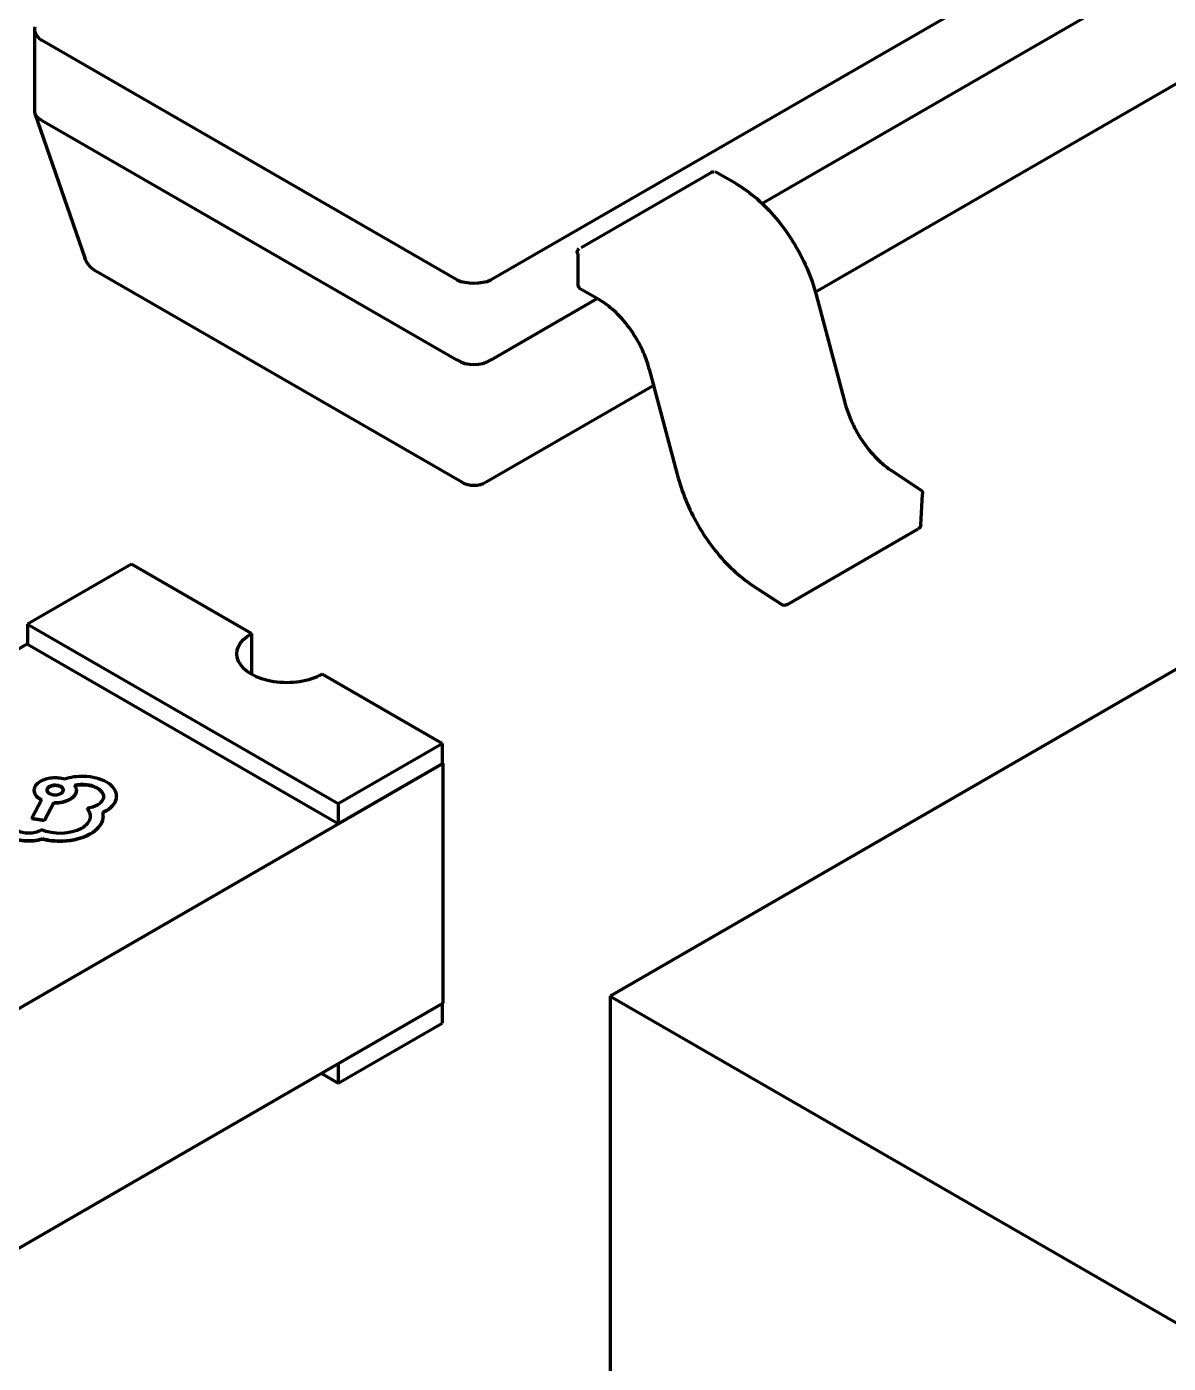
# Model space of a CAD drawing. Header units: millimetres. Extents: x 0 to 1189, y 0 to 841.
# Drawn here: x 658.178 to 660.511, y 244.476 to 247.208 of the extents above; entities that cross this region are included whole.
import ezdxf

# ---------------------------------------------------------------- set-up
doc = ezdxf.new("R2010")
doc.units = ezdxf.units.MM
doc.header["$LTSCALE"] = 0.75
doc.layers.add('Visible', color=7, linetype='Continuous', lineweight=70)

msp = doc.modelspace()

# ---------------------------------------------------------------- linework, layer by layer
at = {"layer": 'Visible', "extrusion": (0, 0.816497, 0.57735)}
for p, q in [((661.107, 247.8343), (659.1271, 246.6912)), ((659.6804, 246.8473), (660.6869, 247.4284)), ((660.8025, 247.2505), (659.7897, 246.6658)), ((658.1932, 247.2031), (658.1932, 247.0366)), ((659.0564, 246.6912), (658.2079, 247.1811)), ((658.1941, 247.0312), (658.2964, 246.7361)), ((658.2079, 247.0178), (659.0564, 246.5279)), ((659.5796, 246.9117), (659.3109, 246.7565)), ((659.627, 246.8877), (659.5846, 246.9121)), ((659.3039, 246.7443), (659.3039, 246.679)), ((659.0667, 246.2772), (658.3186, 246.7091)), ((659.3483, 246.6499), (659.3059, 246.6744)), ((659.1271, 246.5279), (659.3434, 246.6528)), ((659.7912, 246.6606), (659.8505, 246.4379)), ((659.45, 246.5086), (659.5094, 246.286)), ((659.459, 246.4748), (659.1167, 246.2772)), ((661.4916, 246.452), (659.3703, 245.2272)), ((659.9448, 246.3012), (660.0043, 246.2621)), ((660.0049, 246.1902), (660.0088, 246.2531)), ((659.7312, 246.027), (659.9999, 246.1822)), ((658.3915, 246.1098), (658.1794, 245.9873)), ((658.6369, 245.9681), (658.3915, 246.1098)), ((659.6612, 246.0665), (659.7207, 246.0273)), ((658.1794, 245.9873), (658.1794, 245.9465)), ((658.1794, 245.9873), (658.8143, 245.6207)), ((658.6369, 245.9681), (658.6369, 245.8848)), ((658.1794, 245.9473), (657.4376, 245.5191)), ((658.1794, 245.9465), (658.8143, 245.5799)), ((659.0265, 245.7432), (658.7811, 245.8848)), ((658.8143, 245.6207), (659.0265, 245.7432)), ((659.0265, 245.7432), (659.0265, 245.7024)), ((657.8258, 245.0083), (659.0279, 245.7024)), ((658.8143, 245.5799), (659.0265, 245.7024)), ((659.0279, 245.7024), (659.0265, 245.7032)), ((659.0279, 245.7024), (659.0279, 245.2125)), ((658.1923, 245.6479), (658.1923, 245.6471)), ((658.2792, 245.6478), (658.2792, 245.6469)), ((658.3611, 245.6357), (658.3611, 245.6349)), ((658.208, 245.6284), (658.1878, 245.5905)), ((658.205, 245.6302), (658.208, 245.6284)), ((658.205, 245.6294), (658.2077, 245.6278)), ((658.2136, 245.5866), (658.2332, 245.6228)), ((658.2136, 245.5858), (658.2332, 245.6219)), ((658.2332, 245.6228), (658.2332, 245.6219)), ((658.301, 245.6105), (658.301, 245.6097)), ((658.8143, 245.6207), (658.8143, 245.5799)), ((658.1878, 245.5905), (658.2136, 245.5866)), ((658.1878, 245.5905), (658.1878, 245.5897)), ((658.1878, 245.5897), (658.2136, 245.5858)), ((658.2136, 245.5866), (658.2136, 245.5858)), ((658.3339, 245.5948), (658.3339, 245.594)), ((658.208, 245.5672), (658.2056, 245.5657)), ((658.2096, 245.5489), (658.2096, 245.5481)), ((658.2504, 245.5445), (658.2504, 245.5437)), ((659.3703, 245.2272), (661.4916, 244.0025)), ((659.3703, 245.2272), (659.3703, 244.4312)), ((657.8258, 244.5184), (659.0279, 245.2125)), ((659.0265, 245.2116), (659.0265, 245.1716)), ((658.8143, 245.0492), (659.0265, 245.1716)), ((658.8143, 245.0892), (658.8143, 245.0492)), ((658.7797, 245.0692), (658.8143, 245.0492))]:
    msp.add_line(p, q, dxfattribs=at)
at = {"layer": 'Visible', "extrusion": (-1e-16, 0, -1)}
for centre, radius, start, end in [((-659.5796, 246.9035), 0.00816, 60, 105), ((-659.3109, 246.7484), 0.00816, 330, 60), ((-659.7262, 246.0357), 0.01, 240, 303.3487)]:
    msp.add_arc(centre, radius, start, end, dxfattribs=at)
at = {"layer": 'Visible', "extrusion": (-1e-16, 1e-16, -1)}
msp.add_arc((-658.3436, 246.7524), 0.05, 300, 340.8934, dxfattribs=at)
at = {"layer": 'Visible', "extrusion": (1e-16, -1e-16, -1)}
for centre, radius, start, end in [((-659.3109, 246.683), 0.00816, 285, 330), ((-659.0917, 246.3205), 0.05, 240, 300)]:
    msp.add_arc(centre, radius, start, end, dxfattribs=at)
at = {"layer": 'Visible', "extrusion": (-2e-16, 0, -1)}
for centre, start, end in [((-659.9988, 246.2537), 123.3487, 183.5907), ((-659.9949, 246.1908), 183.5907, 240)]:
    msp.add_arc(centre, 0.01, start, end, dxfattribs=at)
at = {"layer": 'Visible'}
for centre, major_axis, ratio, start_param, end_param in [((658.2432, 247.1975), (-0.0498, 0.0084), 0.566552, -0.095063, 0.861225), ((658.2432, 247.4056), (0.0329, 0.2254), 0.166901, 3.056082, 3.075318), ((658.2432, 247.0423), (0.0498, 0.0084), 0.566552, 3.04653, 3.812693), ((659.0917, 246.9157), (0.0329, 0.2254), 0.166901, 3.075318, 3.094553), ((659.0917, 246.7076), (0.05, 0), 0.464102, 3.946226, 5.478552), ((659.0917, 246.5524), (-0.05, 0), 0.690599, 0.804634, 2.336959), ((658.3523, 245.4909), (-0.1232, 0.166), 0.666753, -0.480705, -0.210765), ((658.2814, 245.6386), (-0.0797, 0.0042), 0.553213, 2.436238, 3.170829), ((658.2814, 245.6378), (-0.0797, 0.0042), 0.553213, 2.436238, 3.170829), ((658.2368, 245.6484), (0.0431, 0.0004), 0.596631, 4.624669, 5.472477), ((658.2368, 245.6476), (0.0431, 0.0004), 0.596631, 4.624669, 5.472477), ((658.193, 245.6152), (-0.1408, 0.0239), 0.491604, 2.605857, 3.08584), ((658.193, 245.6144), (-0.1408, 0.0239), 0.491604, 2.605857, 3.08584), ((658.2383, 245.5969), (-0.0944, 0.0042), 0.554388, 1.724304, 2.427073), ((658.2383, 245.596), (-0.0944, 0.0042), 0.554388, 1.724304, 2.427073), ((658.2567, 245.5883), (0.0861, 0.0072), 0.502352, 4.091509, 4.596571), ((658.2567, 245.5875), (0.0861, 0.0072), 0.502352, 4.091509, 4.596571)]:
    msp.add_ellipse(centre, major_axis=major_axis, ratio=ratio, start_param=start_param, end_param=end_param, dxfattribs=at)
at = {"layer": 'Visible', "extrusion": (-2e-16, -4e-16, -1)}
msp.add_ellipse((658.709, 245.9265), major_axis=(0.102, 0), ratio=0.57735, start_param=0.785398, end_param=3.926991, dxfattribs=at)
at = {"layer": 'Visible', "extrusion": (-3e-16, 1e-16, -1)}
msp.add_ellipse((658.3008, 245.6229), major_axis=(0.0293, 0.005), ratio=0.413003, start_param=0.840225, end_param=1.634144, dxfattribs=at)
at = {"layer": 'Visible', "extrusion": (3.9618e-12, 4.3653e-12, -1)}
msp.add_open_spline([(659.627, 246.8877), (659.6415, 246.8793), (659.6558, 246.869), (659.6835, 246.8451), (659.6968, 246.8314), (659.7219, 246.8016), (659.7336, 246.7854), (659.7546, 246.7514), (659.764, 246.7335), (659.7798, 246.6973), (659.7863, 246.6788), (659.7912, 246.6606)], degree=3, knots=[4.712389, 4.712389, 4.712389, 4.712389, 4.956735, 4.956735, 5.201081, 5.201081, 5.445427, 5.445427, 5.689773, 5.689773, 5.934119, 5.934119, 5.934119, 5.934119], dxfattribs=at)
at = {"layer": 'Visible', "extrusion": (4.57728e-08, -9.40472e-08, -1)}
msp.add_rational_spline([(659.1264, 246.6908), (659.1266, 246.691), (659.1269, 246.6911), (659.1271, 246.6912)], [1, 0.999969166489, 0.999969166489, 1], degree=3, dxfattribs=at)
at = {"layer": 'Visible', "extrusion": (-1.15549e-11, -5.9008e-12, -1)}
msp.add_open_spline([(659.45, 246.5086), (659.4461, 246.5232), (659.4404, 246.5383), (659.4264, 246.567), (659.418, 246.581), (659.3993, 246.6063), (659.3888, 246.618), (659.3684, 246.6367), (659.3583, 246.6442), (659.3483, 246.6499)], degree=3, knots=[0, 0, 0, 0, 0.00485037, 0.00485037, 0.00962567, 0.00962567, 0.01441885, 0.01441885, 0.01872825, 0.01872825, 0.01872825, 0.01872825], dxfattribs=at)
at = {"layer": 'Visible', "extrusion": (3.62542e-08, -5.71481e-08, 1)}
msp.add_rational_spline([(659.1271, 246.5279), (659.1269, 246.5278), (659.1266, 246.5276), (659.1264, 246.5275)], [1, 0.999969166489, 0.999969166489, 1], degree=3, dxfattribs=at)
at = {"layer": 'Visible'}
for points, knots in [([(659.8505, 246.4379), (659.8544, 246.4233), (659.8601, 246.4082), (659.8741, 246.3796), (659.8826, 246.3656), (659.9012, 246.3402), (659.9117, 246.3285), (659.9298, 246.3121), (659.9373, 246.3062), (659.9448, 246.3012)], [0, 0, 0, 0, 0.00485037, 0.00485037, 0.00962567, 0.00962567, 0.01441885, 0.01441885, 0.01766807, 0.01766807, 0.01766807, 0.01766807]), ([(659.5094, 246.286), (659.514, 246.2688), (659.52, 246.2514), (659.5346, 246.2171), (659.5432, 246.2003), (659.5625, 246.1678), (659.5733, 246.1523), (659.5963, 246.1234), (659.6087, 246.11), (659.6343, 246.086), (659.6476, 246.0754), (659.6612, 246.0665)], [3.490659, 3.490659, 3.490659, 3.490659, 3.721042, 3.721042, 3.951425, 3.951425, 4.181809, 4.181809, 4.412192, 4.412192, 4.642576, 4.642576, 4.642576, 4.642576]), ([(658.205, 245.6656), (658.201, 245.6633), (658.1978, 245.6606), (658.1934, 245.6545), (658.1923, 245.6512), (658.1923, 245.6446), (658.1934, 245.6413), (658.1978, 245.6352), (658.201, 245.6325), (658.205, 245.6302)], [-0.006848873, -0.006848873, -0.006848873, -0.006848873, -0.00515254, -0.00515254, -0.003424437, -0.003424437, -0.001696333, -0.001696333, 0, 0, 0, 0]), ([(658.255, 245.6704), (658.2509, 245.6716), (658.2466, 245.6724), (658.2377, 245.6732), (658.2332, 245.6731), (658.2244, 245.6723), (658.2201, 245.6715), (658.212, 245.6691), (658.2082, 245.6675), (658.205, 245.6656)], [-0.005437297, -0.005437297, -0.005437297, -0.005437297, -0.004076188, -0.004076188, -0.002731773, -0.002731773, -0.001389531, -0.001389531, 0, 0, 0, 0]), ([(658.3405, 245.6642), (658.3344, 245.6677), (658.3272, 245.6706), (658.3114, 245.6746), (658.3029, 245.6758), (658.2942, 245.6761)], [-0.005196384, -0.005196384, -0.005196384, -0.005196384, -0.002597592, -0.002597592, 0, 0, 0, 0]), ([(658.1923, 245.6471), (658.1923, 245.6438), (658.1934, 245.6405), (658.1978, 245.6344), (658.201, 245.6317), (658.205, 245.6294)], [-0.003424437, -0.003424437, -0.003424437, -0.003424437, -0.001696333, -0.001696333, 0, 0, 0, 0]), ([(658.2476, 245.6414), (658.2484, 245.6418), (658.2492, 245.6424), (658.2505, 245.6435), (658.251, 245.6441), (658.2522, 245.6459), (658.2526, 245.6472), (658.2525, 245.6497), (658.2521, 245.6509), (658.2504, 245.6532), (658.2492, 245.6543), (658.2461, 245.6561), (658.2442, 245.6568), (658.2403, 245.6577), (658.2381, 245.658), (658.2338, 245.658), (658.2316, 245.6578), (658.2284, 245.6571), (658.2274, 245.6568), (658.2254, 245.6561), (658.2245, 245.6557), (658.2237, 245.6552)], [-0.005330708, -0.005330708, -0.005330708, -0.005330708, -0.004976691, -0.004976691, -0.004630362, -0.004630362, -0.003963988, -0.003963988, -0.003322089, -0.003322089, -0.002665354, -0.002665354, -0.002008619, -0.002008619, -0.001366719, -0.001366719, -0.000700346, -0.000700346, -0.000354016, -0.000354016, 0, 0, 0, 0]), ([(658.2525, 245.6479), (658.2525, 245.649), (658.252, 245.6502), (658.2504, 245.6524), (658.2492, 245.6535), (658.2461, 245.6553), (658.2442, 245.656), (658.2403, 245.6569), (658.2381, 245.6572), (658.2338, 245.6572), (658.2316, 245.657), (658.2284, 245.6563), (658.2274, 245.656), (658.2254, 245.6553), (658.2245, 245.6548), (658.2237, 245.6544)], [-0.003925255, -0.003925255, -0.003925255, -0.003925255, -0.003322089, -0.003322089, -0.002665354, -0.002665354, -0.002008619, -0.002008619, -0.001366719, -0.001366719, -0.000700346, -0.000700346, -0.000354016, -0.000354016, 0, 0, 0, 0]), ([(658.2752, 245.6584), (658.2792, 245.6592), (658.2834, 245.6597), (658.2918, 245.6601), (658.296, 245.66), (658.3042, 245.659), (658.3081, 245.6582), (658.3154, 245.6559), (658.3188, 245.6544), (658.3218, 245.6527)], [-0.005048554, -0.005048554, -0.005048554, -0.005048554, -0.003775222, -0.003775222, -0.002506154, -0.002506154, -0.001274952, -0.001274952, 0, 0, 0, 0]), ([(658.2758, 245.6577), (658.2796, 245.6584), (658.2835, 245.6589), (658.2918, 245.6593), (658.296, 245.6591), (658.3042, 245.6581), (658.3081, 245.6573), (658.3154, 245.6551), (658.3188, 245.6536), (658.3218, 245.6519)], [-0.004991104, -0.004991104, -0.004991104, -0.004991104, -0.003775222, -0.003775222, -0.002506154, -0.002506154, -0.001274952, -0.001274952, 0, 0, 0, 0])]:
    msp.add_open_spline(points, degree=3, knots=knots, dxfattribs=at)
at = {"layer": 'Visible', "extrusion": (4.83258e-11, 9.46416e-11, -1)}
msp.add_open_spline([(658.3611, 245.6357), (658.3611, 245.641), (658.3593, 245.6462), (658.3522, 245.656), (658.347, 245.6605), (658.3405, 245.6642)], degree=3, knots=[-0.005511202, -0.005511202, -0.005511202, -0.005511202, -0.002755291, -0.002755291, 0, 0, 0, 0], dxfattribs=at)
at = {"layer": 'Visible', "extrusion": (-8.9601e-12, -3.34448e-11, -1)}
msp.add_open_spline([(658.2237, 245.6552), (658.2169, 245.6513), (658.2172, 245.6451), (658.2237, 245.6414), (658.2304, 245.6375), (658.2412, 245.6376), (658.2476, 245.6414)], degree=3, knots=[0, 0, 0, 0, 1, 1, 1, 2, 2, 2, 2], dxfattribs=at)
at = {"layer": 'Visible'}
msp.add_open_spline([(658.2237, 245.6544), (658.2205, 245.6525), (658.2189, 245.6502), (658.2187, 245.6479)], degree=3, dxfattribs=at)
at = {"layer": 'Visible', "extrusion": (-1.32551e-10, 1.61042e-11, -1)}
msp.add_open_spline([(658.2666, 245.63), (658.2698, 245.6319), (658.2724, 245.6339), (658.2764, 245.6385), (658.2778, 245.6409), (658.2793, 245.6459), (658.2794, 245.6485), (658.2783, 245.6535), (658.2771, 245.656), (658.2752, 245.6584)], degree=3, knots=[-0.005310162, -0.005310162, -0.005310162, -0.005310162, -0.003966677, -0.003966677, -0.002665468, -0.002665468, -0.001334166, -0.001334166, 0, 0, 0, 0], dxfattribs=at)
at = {"layer": 'Visible', "extrusion": (2.74778e-11, -1.12463e-10, -1)}
msp.add_open_spline([(658.2666, 245.6292), (658.2698, 245.631), (658.2724, 245.6331), (658.2764, 245.6377), (658.2778, 245.6401), (658.279, 245.644), (658.2792, 245.6455), (658.2792, 245.6469)], degree=3, knots=[-0.005310162, -0.005310162, -0.005310162, -0.005310162, -0.003966677, -0.003966677, -0.002665468, -0.002665468, -0.001896574, -0.001896574, -0.001896574, -0.001896574], dxfattribs=at)
at = {"layer": 'Visible', "extrusion": (-7.5945e-11, 2.40731e-11, -1)}
msp.add_open_spline([(658.3218, 245.6527), (658.3258, 245.6504), (658.329, 245.6477), (658.3334, 245.6416), (658.3345, 245.6383), (658.3345, 245.6317), (658.3334, 245.6284), (658.329, 245.6223), (658.3258, 245.6196), (658.3218, 245.6173)], degree=3, knots=[-0.006848873, -0.006848873, -0.006848873, -0.006848873, -0.00515254, -0.00515254, -0.003424437, -0.003424437, -0.001696333, -0.001696333, 0, 0, 0, 0], dxfattribs=at)
at = {"layer": 'Visible', "extrusion": (1.73725e-11, -4.31538e-11, -1)}
msp.add_open_spline([(658.3218, 245.6519), (658.3258, 245.6496), (658.329, 245.6469), (658.3333, 245.6409), (658.3344, 245.6378), (658.3345, 245.6346)], degree=3, knots=[-0.006848873, -0.006848873, -0.006848873, -0.006848873, -0.00515254, -0.00515254, -0.003495346, -0.003495346, -0.003495346, -0.003495346], dxfattribs=at)
at = {"layer": 'Visible', "extrusion": (2.4574e-11, -5.45e-14, -1)}
msp.add_open_spline([(658.301, 245.6105), (658.3038, 245.6072), (658.3058, 245.6037), (658.3076, 245.5964), (658.3076, 245.5927), (658.3055, 245.5855), (658.3036, 245.5821), (658.2978, 245.5755), (658.2939, 245.5725), (658.2893, 245.5698)], degree=3, knots=[-0.007670638, -0.007670638, -0.007670638, -0.007670638, -0.005738782, -0.005738782, -0.003831474, -0.003831474, -0.001957827, -0.001957827, 0, 0, 0, 0], dxfattribs=at)
at = {"layer": 'Visible', "extrusion": (4.82636e-11, 8.2987e-11, -1)}
msp.add_open_spline([(658.301, 245.6097), (658.3038, 245.6064), (658.3058, 245.6028), (658.3071, 245.5976), (658.3073, 245.596), (658.3074, 245.5944)], degree=3, knots=[-0.007670638, -0.007670638, -0.007670638, -0.007670638, -0.005738782, -0.005738782, -0.004901056, -0.004901056, -0.004901056, -0.004901056], dxfattribs=at)
at = {"layer": 'Visible', "extrusion": (7.41259e-10, -1.2839e-09, -1)}
msp.add_open_spline([(658.3329, 245.6031), (658.3356, 245.6043), (658.3381, 245.6054), (658.3405, 245.6068)], degree=3, dxfattribs=at)
at = {"layer": 'Visible', "extrusion": (-9.09723e-11, -1.16718e-10, -1)}
msp.add_open_spline([(658.3329, 245.5875), (658.3344, 245.5927), (658.3341, 245.5978), (658.3329, 245.6031)], degree=3, dxfattribs=at)
at = {"layer": 'Visible', "extrusion": (1.50983e-10, 4.86151e-11, -1)}
msp.add_open_spline([(658.3329, 245.5867), (658.3336, 245.5891), (658.3339, 245.5916), (658.3339, 245.594)], degree=3, dxfattribs=at)
at = {"layer": 'Visible', "extrusion": (-2.92532e-10, 3.83855e-10, -1)}
msp.add_open_spline([(658.333, 245.6024), (658.3357, 245.6036), (658.3381, 245.6046), (658.3405, 245.606)], degree=3, dxfattribs=at)
at = {"layer": 'Visible', "extrusion": (-2.2232e-12, 1.24453e-11, -1)}
msp.add_open_spline([(658.139, 245.5546), (658.1436, 245.552), (658.1489, 245.5499), (658.1603, 245.5468), (658.1663, 245.5458), (658.1788, 245.5448), (658.1851, 245.5448), (658.1977, 245.546), (658.2039, 245.5472), (658.2096, 245.5489)], degree=3, knots=[-0.007620275, -0.007620275, -0.007620275, -0.007620275, -0.005707766, -0.005707766, -0.003830208, -0.003830208, -0.001930775, -0.001930775, 0, 0, 0, 0], dxfattribs=at)
at = {"layer": 'Visible', "extrusion": (8.7822e-12, 1.49452e-10, -1)}
msp.add_open_spline([(658.139, 245.5538), (658.1436, 245.5512), (658.1489, 245.5491), (658.1603, 245.546), (658.1663, 245.5449), (658.1788, 245.5439), (658.1851, 245.544), (658.1977, 245.5452), (658.2039, 245.5464), (658.2096, 245.5481)], degree=3, knots=[-0.007620275, -0.007620275, -0.007620275, -0.007620275, -0.005707766, -0.005707766, -0.003830208, -0.003830208, -0.001930775, -0.001930775, 0, 0, 0, 0], dxfattribs=at)
at = {"layer": 'Visible', "extrusion": (1.78187e-11, -3.07536e-10, -1)}
msp.add_open_spline([(658.2056, 245.5657), (658.2024, 245.5639), (658.1988, 245.5625), (658.1906, 245.5605), (658.1861, 245.56), (658.1772, 245.56), (658.1728, 245.5605), (658.1645, 245.5625), (658.1609, 245.5639), (658.1577, 245.5657)], degree=3, knots=[-0.005344836, -0.005344836, -0.005344836, -0.005344836, -0.004015579, -0.004015579, -0.002672418, -0.002672418, -0.001329258, -0.001329258, 0, 0, 0, 0], dxfattribs=at)
at = {"layer": 'Visible', "extrusion": (1.569e-11, -1.16335e-10, -1)}
msp.add_open_spline([(658.2893, 245.5698), (658.2672, 245.5571), (658.232, 245.5562), (658.208, 245.5672)], degree=3, dxfattribs=at)

doc.saveas('drawing.dxf')
